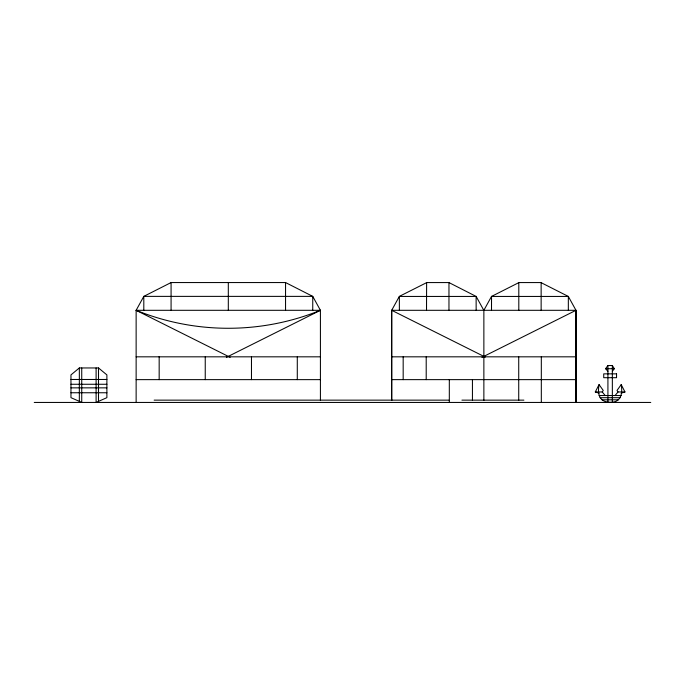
<?xml version="1.0" encoding="UTF-8"?>
<svg xmlns="http://www.w3.org/2000/svg" width="685" height="685" viewBox="0 0 685 685"><rect width="100%" height="100%" fill="white"/><g stroke="black" fill="none" stroke-linecap="round" stroke-linejoin="round"><path stroke-width="1.03" d="M228.191 356.602L228.276 356.38M599.067 384.61L595.299 391.957L602.209 391.957L603.271 390.484L599.067 384.61C596.995 395.622 600.274 403.08 612.347 402.258C621.715 401.341 622.545 392.077 621.201 384.61L616.997 390.484L618.058 391.957L624.968 391.957L621.201 384.61M136.135 402.446L136.135 310.305L143.807 296.374L171.079 282.554L285.551 282.554L312.745 296.374L320.417 310.305L320.417 400.374M518.802 282.64L491.505 296.442L483.867 310.305L483.867 400.374M607.92 371.279L605.583 368.71L607.92 365.533L612.347 365.533L614.325 368.71L612.347 371.279M615.044 395.536L618.058 391.957M391.692 356.337L391.692 400.348L391.692 310.305L399.321 296.442L476.161 296.442L448.966 282.571L426.627 282.571L426.515 310.305M96.105 367.956L96.105 402.446L106.886 397.66L106.886 374.9L98.503 367.956L79.34 367.956L70.957 374.9L70.957 397.66L81.738 402.446L81.738 367.956M226.375 357.322L320.417 310.305A245.239 245.239 0 0 1 136.135 310.305L230.177 357.322M481.932 357.33L576.008 310.305L576.008 402.446L576.008 310.305L391.649 310.305M621.201 393.173L624.968 391.957M491.539 296.442L568.336 296.442L575.965 310.305M136.135 310.305L320.417 310.305M136.135 356.825L320.417 356.825M391.692 356.825L576.008 356.825M605.583 368.71L614.325 368.71M70.957 379.473L106.886 379.473M136.135 379.636L320.417 379.636M391.692 379.636L576.008 379.636M70.957 384.268L106.886 384.268M70.957 387.856L106.886 387.856M70.957 392.753L106.886 392.753M599.067 395.536L621.201 395.536M600 397.694L620.267 397.694M601.995 399.809L618.264 399.809M154.142 400.143L448.829 400.143M461.93 400.143L523.897 400.143M34.25 402.446L650.75 402.446M595.299 391.957L599.067 393.173M485.28 357.091L391.692 310.305L391.692 356.414M541.141 282.665L568.336 296.442L568.336 310.305M426.627 282.64L399.364 296.374L399.364 310.305M602.209 391.957L605.215 395.536M483.79 310.305L476.118 296.374L476.161 310.305M612.347 365.533L612.347 402.258M607.92 365.533L607.92 402.258M541.321 356.825L541.321 402.446M541.141 310.305L541.141 282.571L518.802 282.571L518.802 310.305M518.725 356.825L518.725 400.374M491.539 296.374L491.505 310.305M472.436 379.636L472.436 400.374M449.317 379.636L449.317 402.446M448.966 282.571L448.966 310.305M426.207 356.825L426.207 379.636M403.174 356.825L403.174 379.636M312.745 310.305L312.745 296.374L143.807 296.374L143.807 310.305M297.29 356.825L297.29 379.636M285.551 282.554L285.551 310.305M251.472 356.825L251.472 379.636M228.31 282.554L228.31 310.305M205.243 356.825L205.243 379.636M171.079 282.554L171.079 310.305M159.168 356.602L159.168 379.636M98.503 367.956L98.503 401.384M79.34 367.956L79.34 401.384M616.543 373.856L603.725 373.856L603.725 377.7L616.543 377.7L616.543 373.856"/></g></svg>
